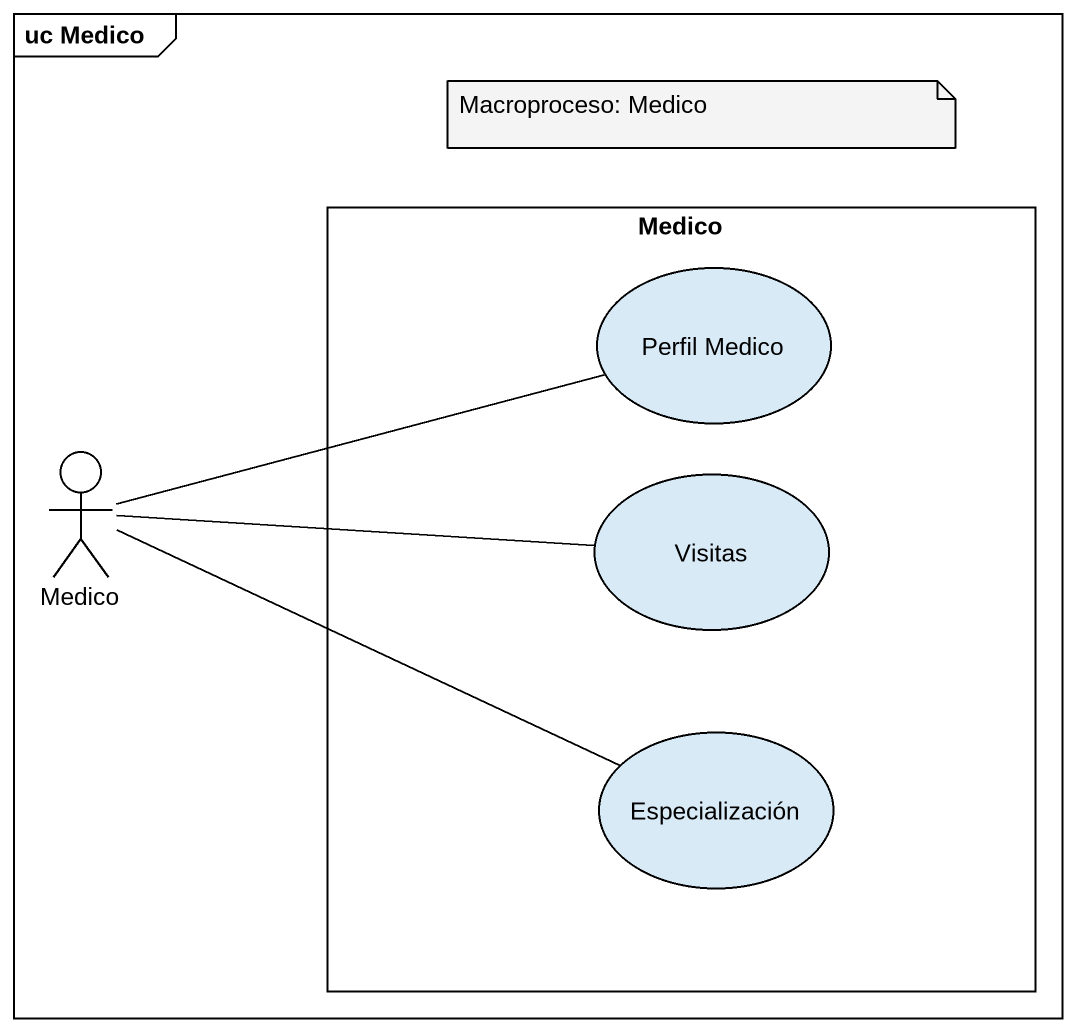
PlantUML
@startuml
mainframe uc Medico
rectangle Medico {
  usecase "Perfil Medico" as Perfil_Medico
  usecase Visitas
  usecase Especialización
}
actor "Medico" as Medico_2
Medico_2 -right- Perfil_Medico
Medico_2 -right- Visitas
Medico_2 -right- Especialización
note as N1
  Macroproceso: Medico
end note
@enduml
